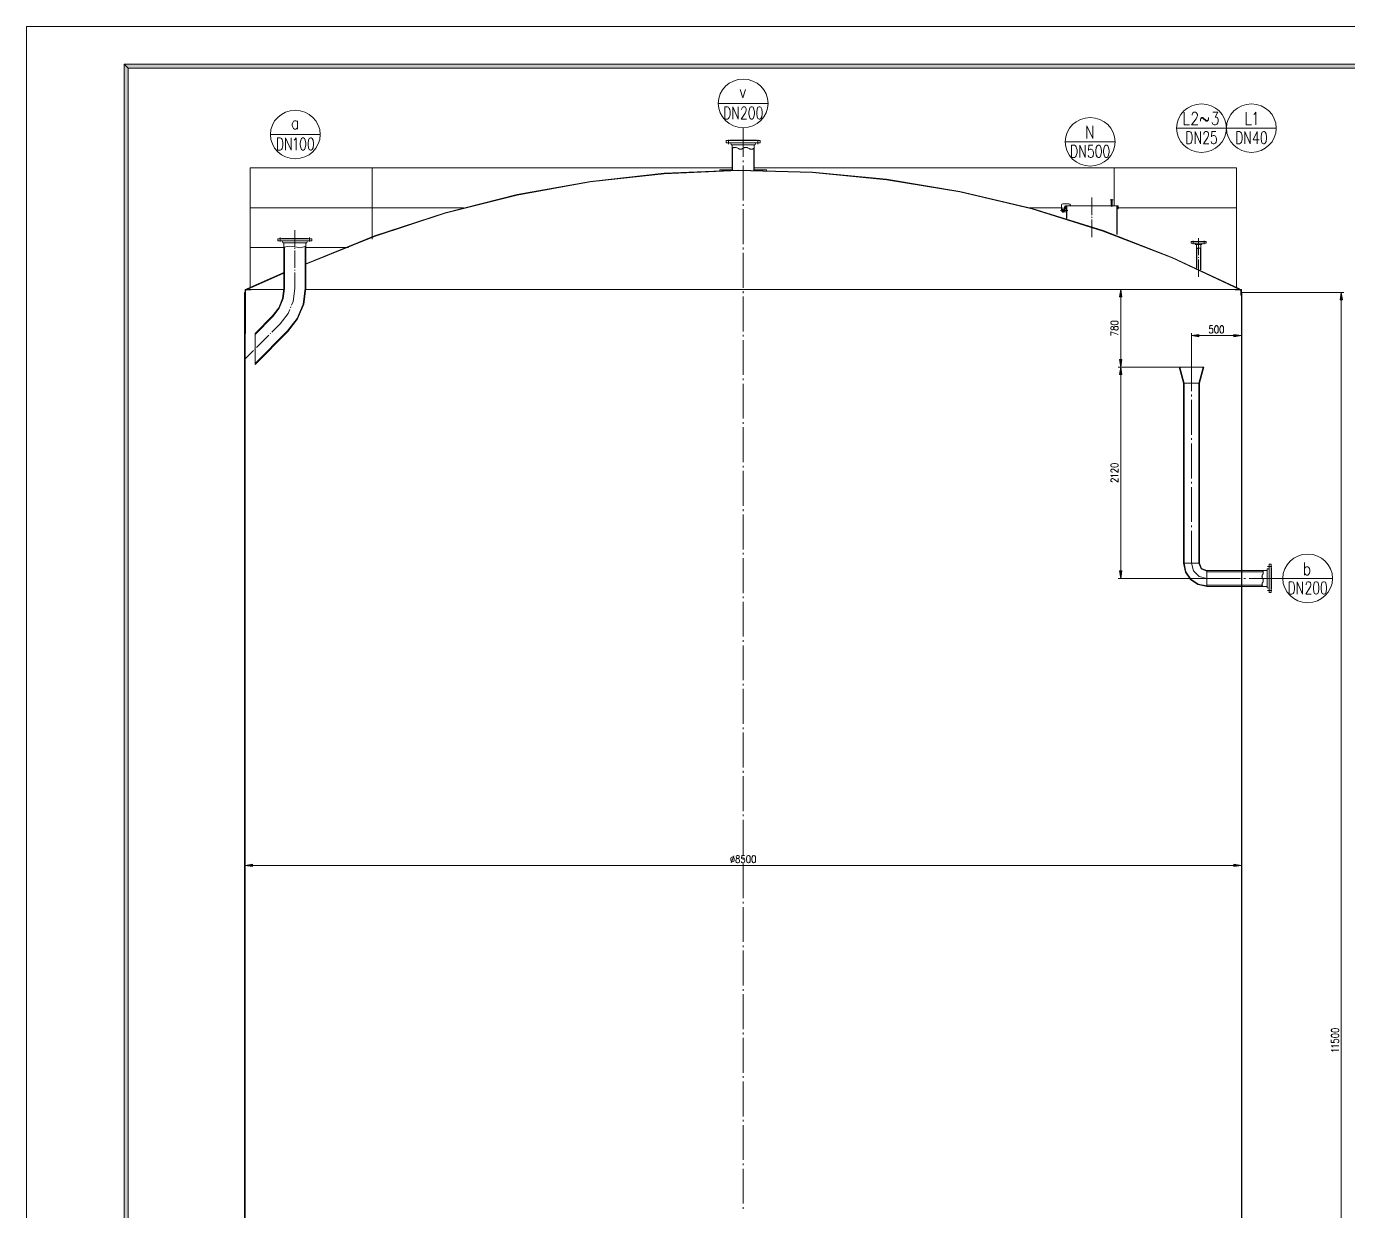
# Model space of a CAD drawing. Header units: millimetres. Extents: x 0 to 829, y 0 to 586.
# Drawn here: x 0 to 326.8, y 292.8 to 585.6 of the extents above; entities that cross this region are included whole.
import ezdxf

# ---------------------------------------------------------------- set-up
doc = ezdxf.new("R2010")
doc.units = ezdxf.units.MM

msp = doc.modelspace()

# ---------------------------------------------------------------- hatches: boundary and pattern name
h = msp.add_hatch(color=0)
h.dxf.hatch_style = 2
h.paths.add_polyline_path([(819.788528, 576.266028), (818.80075, 575.281778), (25.142472, 575.281778), (24.154694, 576.266028)])
h = msp.add_hatch(color=0)
h.dxf.hatch_style = 2
h.paths.add_polyline_path([(24.154694, 576.266028), (25.142472, 575.281778), (25.142472, 10.3505), (24.154694, 9.36625)])
h = msp.add_hatch(color=0)
h.dxf.hatch_style = 2
h.paths.add_polyline_path([(289.993917, 532.466197), (289.980864, 532.47925), (289.993917, 532.492303), (290.006969, 532.47925)])
h = msp.add_hatch(color=0)
h.dxf.hatch_style = 2
h.paths.add_polyline_path([(55.640111, 520.602281), (55.627058, 520.615333), (55.640111, 520.628386), (55.653164, 520.615333)])
h = msp.add_hatch(color=0)
h.dxf.hatch_style = 2
h.paths.add_polyline_path([(270.41475, 518.766778), (270.721667, 520.615333), (271.032111, 518.766778)])
h = msp.add_hatch(color=0)
h.dxf.hatch_style = 2
h.paths.add_polyline_path([(299.010917, 520.602281), (298.997864, 520.615333), (299.010917, 520.628386), (299.023969, 520.615333)])
h = msp.add_hatch(color=0)
h.dxf.hatch_style = 2
h.paths.add_polyline_path([(324.982417, 518.029472), (325.292861, 519.878028), (325.599778, 518.029472)])
h = msp.add_hatch(color=0)
h.dxf.hatch_style = 2
h.paths.add_polyline_path([(54.084361, 519.050058), (54.071308, 519.063111), (54.084361, 519.076164), (54.097414, 519.063111)])
h = msp.add_hatch(color=0)
h.dxf.hatch_style = 2
h.paths.add_polyline_path([(300.563139, 519.050058), (300.550086, 519.063111), (300.563139, 519.076164), (300.576192, 519.063111)])
h = msp.add_hatch(color=0)
h.dxf.hatch_style = 2
h.paths.add_polyline_path([(290.089167, 509.485194), (288.240611, 509.178278), (290.089167, 508.871361)])
h = msp.add_hatch(color=0)
h.dxf.hatch_style = 2
h.paths.add_polyline_path([(298.714583, 509.485194), (300.563139, 509.178278), (298.714583, 508.871361)])
h = msp.add_hatch(color=0)
h.dxf.hatch_style = 2
h.paths.add_polyline_path([(270.41475, 503.241028), (270.721667, 501.392472), (271.032111, 503.241028)])
h = msp.add_hatch(color=0)
h.dxf.hatch_style = 2
h.paths.add_polyline_path([(270.41475, 499.543917), (270.721667, 501.392472), (271.032111, 499.543917)])
h = msp.add_hatch(color=0)
h.dxf.hatch_style = 2
h.paths.add_polyline_path([(270.41475, 450.987583), (270.721667, 449.139028), (271.032111, 450.987583)])
h = msp.add_hatch(color=0)
h.dxf.hatch_style = 2
h.paths.add_polyline_path([(308.00675, 449.125975), (307.993697, 449.139028), (308.00675, 449.152081), (308.019803, 449.139028)])
h = msp.add_hatch(color=0)
h.dxf.hatch_style = 2
h.paths.add_polyline_path([(55.932917, 378.505861), (54.084361, 378.198944), (55.932917, 377.8885)])
h = msp.add_hatch(color=0)
h.dxf.hatch_style = 2
h.paths.add_polyline_path([(298.714583, 378.505861), (300.563139, 378.198944), (298.714583, 377.8885)])

# ---------------------------------------------------------------- linework, layer by layer
at = {"color": 0, "lineweight": 0}
for points in [[(0, 0), (0, 585.632278), (829.154778, 585.632278), (829.154778, 0)], [(819.788528, 576.266028), (818.80075, 575.281778), (25.142472, 575.281778), (24.154694, 576.266028)], [(24.154694, 576.266028), (25.142472, 575.281778), (25.142472, 10.3505), (24.154694, 9.36625)], [(172.748222, 562.712306), (172.748222, 565.792056), (173.4185, 565.792056), (173.70425, 565.647417), (173.89475, 565.351083), (173.99, 565.058278), (174.08525, 564.617306), (174.08525, 563.883528), (173.99, 563.446083), (173.89475, 563.153278), (173.70425, 562.856944), (173.4185, 562.712306)], [(179.331056, 565.792056), (179.045306, 565.647417), (178.851278, 565.206444), (178.756028, 564.472667), (178.756028, 564.031694), (178.851278, 563.297917), (179.045306, 562.856944), (179.331056, 562.712306), (179.521556, 562.712306), (179.807306, 562.856944), (179.997806, 563.297917), (180.093056, 564.031694), (180.093056, 564.472667), (179.997806, 565.206444), (179.807306, 565.647417), (179.521556, 565.792056)], [(181.236056, 565.792056), (180.950306, 565.647417), (180.759806, 565.206444), (180.664556, 564.472667), (180.664556, 564.031694), (180.759806, 563.297917), (180.950306, 562.856944), (181.236056, 562.712306), (181.426556, 562.712306), (181.712306, 562.856944), (181.906333, 563.297917), (182.001583, 564.031694), (182.001583, 564.472667), (181.906333, 565.206444), (181.712306, 565.647417), (181.426556, 565.792056)], [(287.101139, 556.591611), (287.101139, 559.671361), (287.771417, 559.671361), (288.057167, 559.526722), (288.247667, 559.233917), (288.342917, 558.937583), (288.438167, 558.500139), (288.438167, 557.766361), (288.342917, 557.325389), (288.247667, 557.032583), (288.057167, 556.739778), (287.771417, 556.591611)], [(299.427194, 556.591611), (299.427194, 559.671361), (300.093944, 559.671361), (300.379694, 559.526722), (300.570194, 559.233917), (300.665444, 558.937583), (300.760694, 558.500139), (300.760694, 557.766361), (300.665444, 557.325389), (300.570194, 557.032583), (300.379694, 556.739778), (300.093944, 556.591611)], [(306.0065, 559.671361), (305.72075, 559.526722), (305.53025, 559.08575), (305.435, 558.351972), (305.435, 557.911), (305.53025, 557.177222), (305.72075, 556.739778), (306.0065, 556.591611), (306.197, 556.591611), (306.48275, 556.739778), (306.67325, 557.177222), (306.7685, 557.911), (306.7685, 558.351972), (306.67325, 559.08575), (306.48275, 559.526722), (306.197, 559.671361)], [(62.131222, 555.014694), (62.131222, 558.097972), (62.797972, 558.097972), (63.08725, 557.949806), (63.27775, 557.657), (63.373, 557.364194), (63.46825, 556.923222), (63.46825, 556.189444), (63.373, 555.748472), (63.27775, 555.455667), (63.08725, 555.162861), (62.797972, 555.014694)], [(68.329528, 558.097972), (68.043778, 557.949806), (67.853278, 557.508833), (67.758028, 556.775056), (67.758028, 556.337611), (67.853278, 555.603833), (68.043778, 555.162861), (68.329528, 555.014694), (68.520028, 555.014694), (68.805778, 555.162861), (68.999806, 555.603833), (69.095056, 556.337611), (69.095056, 556.775056), (68.999806, 557.508833), (68.805778, 557.949806), (68.520028, 558.097972)], [(70.238056, 558.097972), (69.952306, 557.949806), (69.761806, 557.508833), (69.666556, 556.775056), (69.666556, 556.337611), (69.761806, 555.603833), (69.952306, 555.162861), (70.238056, 555.014694), (70.428556, 555.014694), (70.714306, 555.162861), (70.904806, 555.603833), (71.000056, 556.337611), (71.000056, 556.775056), (70.904806, 557.508833), (70.714306, 557.949806), (70.428556, 558.097972)], [(258.586111, 553.208472), (258.586111, 556.29175), (259.252861, 556.29175), (259.538611, 556.143583), (259.729111, 555.850778), (259.824361, 555.557972), (259.919611, 555.117), (259.919611, 554.383222), (259.824361, 553.94225), (259.729111, 553.649444), (259.538611, 553.356639), (259.252861, 553.208472)], [(265.165417, 556.29175), (264.879667, 556.143583), (264.689167, 555.702611), (264.593917, 554.968833), (264.593917, 554.531389), (264.689167, 553.797611), (264.879667, 553.356639), (265.165417, 553.208472), (265.355917, 553.208472), (265.641667, 553.356639), (265.832167, 553.797611), (265.927417, 554.531389), (265.927417, 554.968833), (265.832167, 555.702611), (265.641667, 556.143583), (265.355917, 556.29175)], [(267.073944, 556.29175), (266.788194, 556.143583), (266.597694, 555.702611), (266.502444, 554.968833), (266.502444, 554.531389), (266.597694, 553.797611), (266.788194, 553.356639), (267.073944, 553.208472), (267.264444, 553.208472), (267.550194, 553.356639), (267.740694, 553.797611), (267.835944, 554.531389), (267.835944, 554.968833), (267.740694, 555.702611), (267.550194, 556.143583), (267.264444, 556.29175)], [(256.282472, 540.127472), (256.324806, 540.229778), (256.430639, 540.275639), (256.532944, 540.229778), (256.578806, 540.127472), (256.532944, 540.021639), (256.430639, 539.979306), (256.324806, 540.021639)], [(270.41475, 518.766778), (270.721667, 520.615333), (271.032111, 518.766778)], [(324.982417, 518.029472), (325.292861, 519.878028), (325.599778, 518.029472)], [(268.259278, 512.258028), (268.347472, 512.060472), (268.608528, 511.929944), (269.0495, 511.862917), (269.314083, 511.862917), (269.755056, 511.929944), (270.019639, 512.060472), (270.107833, 512.258028), (270.107833, 512.392083), (270.019639, 512.589639), (269.755056, 512.720167), (269.314083, 512.787194), (269.0495, 512.787194), (268.608528, 512.720167), (268.347472, 512.589639), (268.259278, 512.392083)], [(268.259278, 510.871611), (268.347472, 510.674056), (268.520333, 510.607028), (268.696722, 510.607028), (268.873111, 510.674056), (268.961306, 510.804583), (269.0495, 511.069167), (269.137694, 511.266722), (269.314083, 511.400778), (269.490472, 511.467806), (269.755056, 511.467806), (269.931444, 511.400778), (270.019639, 511.33375), (270.107833, 511.136194), (270.107833, 510.871611), (270.019639, 510.674056), (269.931444, 510.607028), (269.755056, 510.543528), (269.490472, 510.543528), (269.314083, 510.607028), (269.137694, 510.741083), (269.0495, 510.938639), (268.961306, 511.203222), (268.873111, 511.33375), (268.696722, 511.400778), (268.520333, 511.400778), (268.347472, 511.33375), (268.259278, 511.136194)], [(294.336611, 511.644194), (294.139056, 511.556), (294.005, 511.291417), (293.9415, 510.850444), (293.9415, 510.585861), (294.005, 510.148417), (294.139056, 509.883833), (294.336611, 509.795639), (294.467139, 509.795639), (294.664694, 509.883833), (294.79875, 510.148417), (294.865778, 510.585861), (294.865778, 510.850444), (294.79875, 511.291417), (294.664694, 511.556), (294.467139, 511.644194)], [(295.656, 511.644194), (295.458444, 511.556), (295.327917, 511.291417), (295.260889, 510.850444), (295.260889, 510.585861), (295.327917, 510.148417), (295.458444, 509.883833), (295.656, 509.795639), (295.790056, 509.795639), (295.987611, 509.883833), (296.118139, 510.148417), (296.185167, 510.585861), (296.185167, 510.850444), (296.118139, 511.291417), (295.987611, 511.556), (295.790056, 511.644194)], [(290.089167, 509.485194), (288.240611, 509.178278), (290.089167, 508.871361)], [(298.714583, 509.485194), (300.563139, 509.178278), (298.714583, 508.871361)], [(270.41475, 503.241028), (270.721667, 501.392472), (271.032111, 503.241028)], [(270.41475, 499.543917), (270.721667, 501.392472), (271.032111, 499.543917)], [(268.259278, 477.047278), (268.347472, 476.849722), (268.608528, 476.715667), (269.0495, 476.652167), (269.314083, 476.652167), (269.755056, 476.715667), (270.019639, 476.849722), (270.107833, 477.047278), (270.107833, 477.177806), (270.019639, 477.378889), (269.755056, 477.509417), (269.314083, 477.576444), (269.0495, 477.576444), (268.608528, 477.509417), (268.347472, 477.378889), (268.259278, 477.177806)], [(270.41475, 450.987583), (270.721667, 449.139028), (271.032111, 450.987583)], [(312.398833, 445.247889), (312.398833, 448.331167), (313.069111, 448.331167), (313.354861, 448.183), (313.545361, 447.890194), (313.640611, 447.597389), (313.735861, 447.156417), (313.735861, 446.422639), (313.640611, 445.981667), (313.545361, 445.688861), (313.354861, 445.396056), (313.069111, 445.247889)], [(318.981667, 448.331167), (318.692389, 448.183), (318.501889, 447.742028), (318.406639, 447.00825), (318.406639, 446.570806), (318.501889, 445.837028), (318.692389, 445.396056), (318.981667, 445.247889), (319.172167, 445.247889), (319.457917, 445.396056), (319.648417, 445.837028), (319.743667, 446.570806), (319.743667, 447.00825), (319.648417, 447.742028), (319.457917, 448.183), (319.172167, 448.331167)], [(320.886667, 448.331167), (320.600917, 448.183), (320.410417, 447.742028), (320.315167, 447.00825), (320.315167, 446.570806), (320.410417, 445.837028), (320.600917, 445.396056), (320.886667, 445.247889), (321.077167, 445.247889), (321.362917, 445.396056), (321.553417, 445.837028), (321.648667, 446.570806), (321.648667, 447.00825), (321.553417, 447.742028), (321.362917, 448.183), (321.077167, 448.331167)], [(175.838556, 380.661333), (175.641, 380.573139), (175.573972, 380.39675), (175.573972, 380.223889), (175.641, 380.0475), (175.775056, 379.959306), (176.036111, 379.871111), (176.237194, 379.782917), (176.367722, 379.606528), (176.43475, 379.430139), (176.43475, 379.165556), (176.367722, 378.989167), (176.300694, 378.900972), (176.103139, 378.812778), (175.838556, 378.812778), (175.641, 378.900972), (175.573972, 378.989167), (175.510472, 379.165556), (175.510472, 379.430139), (175.573972, 379.606528), (175.708028, 379.782917), (175.905583, 379.871111), (176.170167, 379.959306), (176.300694, 380.0475), (176.367722, 380.223889), (176.367722, 380.39675), (176.300694, 380.573139), (176.103139, 380.661333)], [(178.547889, 380.661333), (178.346806, 380.573139), (178.216278, 380.308556), (178.14925, 379.871111), (178.14925, 379.606528), (178.216278, 379.165556), (178.346806, 378.900972), (178.547889, 378.812778), (178.678417, 378.812778), (178.875972, 378.900972), (179.010028, 379.165556), (179.073528, 379.606528), (179.073528, 379.871111), (179.010028, 380.308556), (178.875972, 380.573139), (178.678417, 380.661333)], [(179.867278, 380.661333), (179.669722, 380.573139), (179.535667, 380.308556), (179.472167, 379.871111), (179.472167, 379.606528), (179.535667, 379.165556), (179.669722, 378.900972), (179.867278, 378.812778), (179.997806, 378.812778), (180.195361, 378.900972), (180.329417, 379.165556), (180.396444, 379.606528), (180.396444, 379.871111), (180.329417, 380.308556), (180.195361, 380.573139), (179.997806, 380.661333)], [(55.932917, 378.505861), (54.084361, 378.198944), (55.932917, 377.8885)], [(298.714583, 378.505861), (300.563139, 378.198944), (298.714583, 377.8885)], [(322.826944, 337.329639), (322.915139, 337.132083), (323.179722, 336.998028), (323.620694, 336.934528), (323.88175, 336.934528), (324.322722, 336.998028), (324.587306, 337.132083), (324.6755, 337.329639), (324.6755, 337.460167), (324.587306, 337.657722), (324.322722, 337.791778), (323.88175, 337.858806), (323.620694, 337.858806), (323.179722, 337.791778), (322.915139, 337.657722), (322.826944, 337.460167)], [(322.826944, 336.01025), (322.915139, 335.809167), (323.179722, 335.678639), (323.620694, 335.611611), (323.88175, 335.611611), (324.322722, 335.678639), (324.587306, 335.809167), (324.6755, 336.01025), (324.6755, 336.140778), (324.587306, 336.338333), (324.322722, 336.472389), (323.88175, 336.535889), (323.620694, 336.535889), (323.179722, 336.472389), (322.915139, 336.338333), (322.826944, 336.140778)]]:
    msp.add_lwpolyline(points, close=True, dxfattribs=at)
for points in [[(176.572333, 570.014806), (177.235556, 567.958111), (177.89525, 570.014806)], [(183.486778, 566.599917), (171.16425, 566.599917)], [(174.752, 562.712306), (174.752, 565.792056), (176.089028, 562.712306), (176.089028, 565.792056)], [(176.946278, 565.058278), (176.946278, 565.206444), (177.041528, 565.49925), (177.136778, 565.647417), (177.327278, 565.792056), (177.708278, 565.792056), (177.898778, 565.647417), (177.994028, 565.49925), (178.089278, 565.206444), (178.089278, 564.913639), (177.994028, 564.617306), (177.803528, 564.179861), (176.851028, 562.712306), (178.184528, 562.712306)], [(67.084222, 561.876222), (66.8655, 562.172556), (66.646778, 562.317194), (66.315167, 562.317194), (66.096444, 562.172556), (65.874194, 561.876222), (65.764833, 561.438778), (65.764833, 561.142444), (65.874194, 560.705), (66.096444, 560.412194), (66.315167, 560.264028), (66.646778, 560.264028), (66.8655, 560.412194), (67.084222, 560.705)], [(67.084222, 562.317194), (67.084222, 560.264028)], [(286.395583, 564.405639), (286.395583, 561.325889), (287.7185, 561.325889)], [(288.378194, 563.671861), (288.378194, 563.820028), (288.487556, 564.112833), (288.596917, 564.261), (288.815639, 564.405639), (289.256611, 564.405639), (289.478861, 564.261), (289.588222, 564.112833), (289.697583, 563.820028), (289.697583, 563.527222), (289.588222, 563.234417), (289.365972, 562.793444), (288.268833, 561.325889), (289.806944, 561.325889)], [(290.466639, 562.207833), (290.466639, 562.500639), (290.579528, 562.938083), (290.79825, 563.08625), (291.016972, 563.08625), (291.239222, 562.938083), (291.676667, 562.500639), (291.898917, 562.352472), (292.117639, 562.352472), (292.339889, 562.500639), (292.44925, 562.793444)], [(290.466639, 562.500639), (290.579528, 562.793444), (290.79825, 562.938083), (291.016972, 562.938083), (291.239222, 562.793444), (291.676667, 562.352472), (291.898917, 562.207833), (292.117639, 562.207833), (292.339889, 562.352472), (292.44925, 562.793444), (292.44925, 563.08625)], [(293.549917, 564.405639), (294.759944, 564.405639), (294.10025, 563.234417), (294.428333, 563.234417), (294.650583, 563.08625), (294.759944, 562.938083), (294.869306, 562.500639), (294.869306, 562.207833), (294.759944, 561.766861), (294.537694, 561.474056), (294.209611, 561.325889), (293.878, 561.325889), (293.549917, 561.474056), (293.440556, 561.618694), (293.327667, 561.9115)], [(301.744944, 564.405639), (301.744944, 561.325889), (303.067861, 561.325889)], [(303.618194, 563.820028), (303.836917, 563.968194), (304.168528, 564.405639), (304.168528, 561.325889)], [(177.32375, 560.440417), (177.32375, 553.363694)], [(262.300861, 557.94275), (262.300861, 561.026028), (263.838972, 557.94275), (263.838972, 561.026028)], [(296.887194, 560.479222), (284.561139, 560.479222)], [(289.104917, 556.591611), (289.104917, 559.671361), (290.441944, 556.591611), (290.441944, 559.671361)], [(291.299194, 558.937583), (291.299194, 559.08575), (291.394444, 559.378556), (291.489694, 559.526722), (291.680194, 559.671361), (292.061194, 559.671361), (292.251694, 559.526722), (292.346944, 559.378556), (292.442194, 559.08575), (292.442194, 558.792944), (292.346944, 558.500139), (292.156444, 558.059167), (291.203944, 556.591611), (292.537444, 556.591611)], [(294.255472, 559.671361), (293.299444, 559.671361), (293.204194, 558.351972), (293.299444, 558.500139), (293.588722, 558.644778), (293.874472, 558.644778), (294.160222, 558.500139), (294.350722, 558.203806), (294.445972, 557.766361), (294.445972, 557.473556), (294.350722, 557.032583), (294.160222, 556.739778), (293.874472, 556.591611), (293.588722, 556.591611), (293.299444, 556.739778), (293.204194, 556.884417), (293.108944, 557.177222)], [(309.209722, 560.479222), (296.887194, 560.479222)], [(301.427444, 556.591611), (301.427444, 559.671361), (302.764472, 556.591611), (302.764472, 559.671361)], [(304.478972, 559.671361), (303.526472, 557.618194), (304.95875, 557.618194)], [(304.478972, 559.671361), (304.478972, 556.591611)], [(72.679278, 558.905833), (60.353222, 558.905833)], [(64.135, 555.014694), (64.135, 558.097972), (65.4685, 555.014694), (65.4685, 558.097972)], [(66.234028, 557.508833), (66.424528, 557.657), (66.710278, 558.097972), (66.710278, 555.014694)], [(173.125694, 557.420639), (181.504167, 557.420639)], [(173.125694, 557.420639), (173.125694, 556.877361)], [(181.504167, 556.877361), (173.125694, 556.877361)], [(173.679556, 556.506944), (173.679556, 557.5935)], [(180.594, 557.470028), (174.035861, 557.470028)], [(174.035861, 557.420639), (174.035861, 557.470028)], [(174.282806, 556.877361), (174.335722, 556.383472)], [(180.294139, 556.383472), (174.335722, 556.383472)], [(174.614417, 550.06875), (174.614417, 556.383472)], [(174.614417, 555.508583), (174.78375, 555.589722), (174.868417, 555.628528), (174.953083, 555.663806), (175.03775, 555.692028), (175.122417, 555.713194), (175.207083, 555.727306), (175.249417, 555.730833), (175.29175, 555.734361), (175.334083, 555.730833), (175.376417, 555.727306), (175.457556, 555.713194), (175.542222, 555.692028), (175.626889, 555.663806), (175.711556, 555.628528), (175.796222, 555.589722), (175.965556, 555.508583), (176.134889, 555.427444), (176.219556, 555.388639), (176.304222, 555.353361), (176.385361, 555.325139), (176.470028, 555.303972), (176.554694, 555.289861), (176.597028, 555.286333), (176.639361, 555.282806), (176.681694, 555.286333), (176.724028, 555.289861), (176.808694, 555.303972), (176.893361, 555.325139), (176.978028, 555.353361), (177.062694, 555.388639), (177.147361, 555.427444), (177.313167, 555.508583), (177.4825, 555.589722), (177.567167, 555.628528), (177.651833, 555.663806), (177.7365, 555.692028), (177.821167, 555.713194), (177.905833, 555.727306), (177.948167, 555.730833), (177.9905, 555.734361), (178.032833, 555.730833), (178.075167, 555.727306), (178.159833, 555.713194), (178.240972, 555.692028), (178.325639, 555.663806), (178.410306, 555.628528), (178.494972, 555.589722), (178.664306, 555.508583), (178.833639, 555.427444), (178.918306, 555.388639), (179.002972, 555.353361), (179.087639, 555.325139), (179.168778, 555.303972), (179.253444, 555.289861), (179.295778, 555.286333), (179.338111, 555.282806), (179.380444, 555.286333), (179.422778, 555.289861), (179.507444, 555.303972), (179.592111, 555.325139), (179.676778, 555.353361), (179.761444, 555.388639), (179.846111, 555.427444), (180.015444, 555.508583)], [(180.015444, 550.06875), (180.015444, 556.383472)], [(180.347056, 556.877361), (180.294139, 556.383472)], [(180.594, 557.420639), (180.594, 557.470028)], [(180.950306, 556.506944), (180.950306, 557.5935)], [(181.504167, 556.877361), (181.504167, 557.420639)], [(269.321139, 557.099611), (256.998611, 557.099611)], [(260.589889, 553.208472), (260.589889, 556.29175), (261.923389, 553.208472), (261.923389, 556.29175)], [(263.831917, 556.29175), (262.875889, 556.29175), (262.780639, 554.968833), (262.875889, 555.117), (263.161639, 555.265167), (263.450917, 555.265167), (263.736667, 555.117), (263.927167, 554.824194), (264.022417, 554.383222), (264.022417, 554.090417), (263.927167, 553.649444), (263.736667, 553.356639), (263.450917, 553.208472), (263.161639, 553.208472), (262.875889, 553.356639), (262.780639, 553.504806), (262.685389, 553.797611)], [(174.6885, 550.06875), (174.6885, 555.543861)], [(177.32375, 552.502917), (177.32375, 552.069)], [(179.941361, 550.06875), (179.941361, 555.473306)], [(55.319083, 550.664944), (174.6885, 550.664944)], [(55.319083, 550.664944), (55.319083, 521.088056)], [(300.122167, 520.728222), (283.481639, 528.524611), (266.347222, 535.163889), (248.800056, 540.610778), (230.921278, 544.847639), (212.792028, 547.84625), (194.5005, 549.599556), (176.131361, 550.093444), (157.772806, 549.331444), (139.5095, 547.310028), (121.426111, 544.046833), (103.610833, 539.552444), (86.144806, 533.8445), (69.109167, 526.958278)], [(300.072778, 520.615333), (283.435778, 528.411722), (266.304889, 535.047472), (248.76125, 540.494361), (230.882472, 544.727694), (212.760278, 547.726306), (194.472278, 549.476083), (176.106667, 549.969972), (157.751639, 549.204444), (139.491861, 547.186556), (121.412, 543.919833), (103.60025, 539.421917), (86.13775, 533.713972), (69.109167, 526.824222)], [(85.5345, 550.664944), (85.5345, 533.001361)], [(174.614417, 550.213389), (171.562889, 550.188694)], [(171.562889, 550.188694), (171.562889, 550.040528)], [(177.32375, 551.208222), (177.32375, 542.582806)], [(179.941361, 550.664944), (299.331944, 550.664944)], [(183.063444, 550.188694), (180.015444, 550.213389)], [(183.063444, 550.188694), (183.063444, 550.040528)], [(269.116528, 550.664944), (269.116528, 541.298694)], [(299.331944, 550.664944), (299.331944, 521.088056)], [(263.577917, 543.334222), (263.577917, 538.949194)], [(268.876639, 542.776833), (268.135806, 542.776833)], [(268.629694, 542.776833), (268.38275, 542.776833)], [(268.38275, 541.298694), (268.38275, 542.776833)], [(268.506222, 541.02), (268.506222, 542.960278)], [(268.629694, 541.298694), (268.629694, 542.776833)], [(55.319083, 540.804806), (108.098167, 540.804806)], [(177.32375, 541.7185), (177.32375, 541.288111)], [(177.32375, 540.423806), (177.32375, 531.798389)], [(248.087444, 540.804806), (256.060222, 540.804806)], [(255.834444, 540.127472), (257.661833, 540.127472)], [(256.430639, 541.789056), (256.166056, 541.683222), (256.060222, 541.422167)], [(256.060222, 541.422167), (256.060222, 540.127472)], [(256.367139, 540.434389), (256.148417, 540.346194), (256.060222, 540.127472)], [(256.060222, 540.127472), (256.148417, 539.90875), (256.367139, 539.820556)], [(256.367139, 540.434389), (257.316111, 540.434389)], [(256.367139, 539.820556), (257.316111, 539.820556)], [(256.430639, 541.789056), (257.908778, 541.789056)], [(256.430639, 540.8295), (256.430639, 539.534806)], [(256.490611, 539.820556), (256.709333, 539.90875), (256.797528, 540.127472)], [(257.044472, 541.298694), (256.871611, 541.224611), (256.797528, 541.05175)], [(256.797528, 541.05175), (256.797528, 540.434389)], [(256.797528, 540.434389), (256.797528, 540.127472)], [(257.044472, 541.298694), (257.044472, 540.557861)], [(257.044472, 541.298694), (270.107833, 541.298694)], [(257.044472, 541.249306), (270.107833, 541.249306)], [(257.044472, 540.557861), (257.316111, 540.557861)], [(257.093861, 541.249306), (257.093861, 540.557861)], [(257.316111, 541.249306), (257.316111, 538.1625)], [(257.414889, 541.249306), (257.414889, 538.134278)], [(258.279194, 541.422167), (258.169833, 541.683222), (257.908778, 541.789056)], [(258.279194, 541.422167), (258.279194, 541.298694)], [(269.737417, 541.249306), (269.737417, 534.214917)], [(269.737417, 540.804806), (299.331944, 540.804806)], [(269.836194, 541.249306), (269.836194, 534.183167)], [(269.836194, 540.557861), (270.107833, 540.557861)], [(270.058444, 541.249306), (270.058444, 540.557861)], [(270.107833, 541.298694), (270.107833, 540.557861)], [(263.577917, 538.518806), (263.577917, 538.303611)], [(263.577917, 537.873222), (263.577917, 533.484667)], [(62.219417, 533.100139), (70.601417, 533.100139)], [(62.219417, 533.100139), (62.219417, 532.581556)], [(62.773278, 533.414111), (62.773278, 532.436917)], [(63.108417, 533.174222), (69.712417, 533.174222)], [(63.108417, 533.174222), (63.108417, 533.100139)], [(66.410417, 535.216806), (66.410417, 531.293917)], [(69.712417, 533.174222), (69.712417, 533.100139)], [(70.044028, 533.414111), (70.044028, 532.436917)], [(70.601417, 533.100139), (70.601417, 532.581556)], [(289.993917, 529.043194), (289.993917, 533.276528)], [(55.319083, 530.948194), (63.711667, 530.948194)], [(62.219417, 532.581556), (70.601417, 532.581556)], [(63.376528, 532.581556), (63.471778, 532.091194)], [(63.471778, 532.091194), (69.345528, 532.091194)], [(63.711667, 532.091194), (63.711667, 520.851694)], [(66.410417, 531.114), (65.052222, 531.33625), (63.711667, 531.025806)], [(63.859833, 531.085778), (63.859833, 520.851694)], [(66.410417, 531.114), (67.782722, 530.852944), (69.109167, 531.290389)], [(66.410417, 530.863528), (66.410417, 530.648333)], [(66.410417, 530.217944), (66.410417, 525.903472)], [(68.961, 531.202194), (68.961, 520.851694)], [(69.109167, 532.091194), (69.109167, 520.851694)], [(69.109167, 530.948194), (79.639583, 530.948194)], [(69.440778, 532.581556), (69.345528, 532.091194)], [(177.32375, 530.934083), (177.32375, 530.503694)], [(177.32375, 529.642917), (177.32375, 521.013972)], [(288.145361, 532.429861), (291.842472, 532.429861)], [(288.145361, 532.429861), (288.145361, 532.038278)], [(291.842472, 532.038278), (288.145361, 532.038278)], [(288.63925, 531.816028), (288.63925, 532.602722)], [(291.027556, 532.47925), (288.960278, 532.47925)], [(288.960278, 532.429861), (288.960278, 532.47925)], [(289.129611, 532.038278), (289.168417, 531.692556)], [(290.819417, 531.692556), (289.168417, 531.692556)], [(289.440056, 525.889361), (289.440056, 531.692556)], [(289.440056, 530.775333), (289.507083, 530.810611), (289.542361, 530.821194), (289.577639, 530.824722), (289.612917, 530.821194), (289.648194, 530.814139), (289.715222, 530.782389), (289.785778, 530.750639), (289.821056, 530.743583), (289.856333, 530.740056), (289.891611, 530.743583), (289.926889, 530.754167), (289.993917, 530.789444), (290.060944, 530.821194), (290.096222, 530.831778), (290.1315, 530.838833), (290.166778, 530.835306), (290.202056, 530.824722), (290.272611, 530.792972), (290.339639, 530.76475), (290.374917, 530.754167), (290.410194, 530.750639), (290.445472, 530.754167), (290.48075, 530.76475), (290.547778, 530.800028)], [(289.514139, 525.861139), (289.514139, 530.810611)], [(290.473694, 525.473083), (290.473694, 530.76475)], [(290.547778, 525.441333), (290.547778, 531.692556)], [(290.858222, 532.038278), (290.819417, 531.692556)], [(291.027556, 532.429861), (291.027556, 532.47925)], [(291.348583, 531.816028), (291.348583, 532.602722)], [(291.842472, 532.038278), (291.842472, 532.429861)], [(289.993917, 528.397611), (289.993917, 528.612806)], [(289.993917, 523.730361), (289.993917, 527.967222)], [(63.711667, 524.749889), (54.528861, 520.728222)], [(63.711667, 524.615833), (54.57825, 520.615333)], [(66.410417, 525.473083), (66.410417, 525.257889)], [(66.410417, 524.823972), (66.410417, 520.904611)], [(53.936194, 519.878028), (53.936194, 370.423722)], [(53.936194, 519.878028), (54.084361, 519.878028)], [(54.084361, 520.615333), (54.084361, 370.423722)], [(54.084361, 520.615333), (63.708139, 520.615333)], [(54.380694, 520.470694), (54.232528, 520.322528)], [(54.232528, 520.322528), (54.232528, 519.211278)], [(54.380694, 520.470694), (55.491944, 520.470694)], [(54.57825, 520.615333), (54.528861, 520.728222)], [(55.491944, 520.470694), (55.640111, 520.615333)], [(60.892972, 514.043083), (62.4205, 516.036278), (63.383583, 518.357556), (63.711667, 520.851694)], [(60.995278, 513.940778), (62.5475, 515.965722), (63.524694, 518.322278), (63.859833, 520.851694)], [(64.604194, 510.331861), (66.967806, 513.411611), (68.453, 516.999361), (68.961, 520.851694)], [(64.710028, 510.226028), (67.094806, 513.337528), (68.597639, 516.960556), (69.109167, 520.851694)], [(65.581389, 516.671278), (65.990611, 517.659056), (66.410417, 520.851694)], [(69.105639, 520.615333), (300.563139, 520.615333)], [(177.32375, 520.153194), (177.32375, 519.719278)], [(276.394333, 520.615333), (270.107833, 520.615333)], [(299.010917, 520.615333), (299.159083, 520.470694)], [(300.266806, 520.470694), (299.159083, 520.470694)], [(300.072778, 520.615333), (300.122167, 520.728222)], [(300.414972, 520.322528), (300.266806, 520.470694)], [(300.414972, 520.322528), (300.414972, 519.211278)], [(300.563139, 520.615333), (300.563139, 366.23625)], [(300.711306, 519.878028), (300.563139, 519.878028)], [(300.711306, 519.878028), (325.906694, 519.878028)], [(300.711306, 519.878028), (300.711306, 376.008194)], [(54.084361, 519.063111), (54.232528, 519.211278)], [(54.232528, 509.703917), (54.232528, 519.211278)], [(177.32375, 518.8585), (177.32375, 510.229556)], [(270.721667, 503.241028), (270.721667, 518.766778)], [(300.414972, 519.211278), (300.563139, 519.063111)], [(325.292861, 518.029472), (325.292861, 152.008417)], [(60.892972, 514.043083), (56.550278, 509.703917)], [(60.995278, 513.940778), (56.550278, 509.495778)], [(62.8015, 512.134556), (64.759417, 514.688667), (65.168639, 515.676444)], [(65.334444, 516.075083), (65.415583, 516.272639)], [(64.604194, 510.331861), (56.550278, 502.277944)], [(64.710028, 510.226028), (56.550278, 502.069806)], [(62.8015, 512.134556), (60.730694, 510.067278)], [(268.259278, 509.220611), (268.259278, 510.144889), (270.107833, 509.485194)], [(293.412333, 511.644194), (292.752639, 511.644194), (292.685611, 510.850444), (292.752639, 510.938639), (292.950194, 511.026833), (293.14775, 511.026833), (293.345306, 510.938639), (293.479361, 510.76225), (293.542861, 510.497667), (293.542861, 510.321278), (293.479361, 510.060222), (293.345306, 509.883833), (293.14775, 509.795639), (292.950194, 509.795639), (292.752639, 509.883833), (292.685611, 509.972028), (292.618583, 510.148417)], [(54.232528, 509.703917), (54.084361, 509.703917)], [(56.550278, 509.703917), (56.550278, 502.069806)], [(59.968694, 509.305278), (56.917167, 506.25375)], [(60.423778, 509.760361), (60.272083, 509.608667)], [(177.32375, 509.368778), (177.32375, 508.938389)], [(177.32375, 508.074083), (177.32375, 499.448667)], [(288.240611, 503.516194), (288.240611, 509.795639)], [(290.089167, 509.178278), (298.714583, 509.178278)], [(300.563139, 503.516194), (300.563139, 509.795639)], [(56.155167, 505.49175), (54.084361, 503.420944)], [(56.613778, 505.950361), (56.458556, 505.795139)], [(288.240611, 495.455222), (288.240611, 503.516194)], [(285.220833, 501.392472), (270.107833, 501.392472)], [(276.394333, 501.392472), (270.107833, 501.392472)], [(285.220833, 501.392472), (291.260389, 501.392472)], [(286.279167, 497.448417), (285.220833, 501.392472)], [(286.434389, 497.448417), (285.372528, 501.392472)], [(290.046833, 497.448417), (291.105167, 501.392472)], [(290.198528, 497.448417), (291.260389, 501.392472)], [(177.32375, 498.584361), (177.32375, 498.153972)], [(177.32375, 497.289667), (177.32375, 488.66425)], [(270.721667, 450.987583), (270.721667, 499.543917)], [(286.279167, 497.448417), (290.198528, 497.448417)], [(286.279167, 497.448417), (286.279167, 452.885528)], [(286.427333, 497.448417), (286.427333, 452.885528)], [(290.050361, 497.448417), (290.050361, 452.885528)], [(290.198528, 497.448417), (290.198528, 452.885528)], [(288.240611, 494.160528), (288.240611, 494.590917)], [(288.240611, 484.670806), (288.240611, 493.296222)], [(177.32375, 487.799944), (177.32375, 487.369556)], [(177.32375, 486.508778), (177.32375, 477.879833)], [(288.240611, 483.376111), (288.240611, 483.810028)], [(288.240611, 473.886389), (288.240611, 482.515333)], [(177.32375, 477.019056), (177.32375, 476.585139)], [(177.32375, 475.724361), (177.32375, 467.098944)], [(268.696722, 475.396278), (268.608528, 475.396278), (268.432139, 475.463306), (268.347472, 475.530333), (268.259278, 475.660861), (268.259278, 475.925444), (268.347472, 476.055972), (268.432139, 476.123), (268.608528, 476.190028), (268.784917, 476.190028), (268.961306, 476.123), (269.225889, 475.992472), (270.107833, 475.32925), (270.107833, 476.253528)], [(268.608528, 474.274444), (268.520333, 474.404972), (268.259278, 474.606056), (270.107833, 474.606056)], [(268.696722, 473.018556), (268.608528, 473.018556), (268.432139, 473.085583), (268.347472, 473.152611), (268.259278, 473.283139), (268.259278, 473.547722), (268.347472, 473.681778), (268.432139, 473.745278), (268.608528, 473.812306), (268.784917, 473.812306), (268.961306, 473.745278), (269.225889, 473.61475), (270.107833, 472.955056), (270.107833, 473.879333)], [(288.240611, 472.595222), (288.240611, 473.025611)], [(288.240611, 463.1055), (288.240611, 471.730917)], [(177.32375, 466.234639), (177.32375, 465.80425)], [(177.32375, 464.939944), (177.32375, 456.314528)], [(288.240611, 461.810806), (288.240611, 462.241194)], [(288.240611, 452.885528), (288.240611, 460.9465)], [(177.32375, 455.450222), (177.32375, 455.019833)], [(177.32375, 454.155528), (177.32375, 445.530111)], [(286.279167, 452.885528), (286.716611, 450.701833), (287.951333, 448.84975), (289.803417, 447.6115), (291.987111, 447.177583)], [(290.198528, 452.885528), (286.279167, 452.885528)], [(286.427333, 452.885528), (286.850667, 450.758278), (288.057167, 448.955583), (289.859861, 447.749083), (291.987111, 447.32575)], [(288.240611, 452.885528), (288.741556, 451.012278), (290.113861, 449.639972), (291.987111, 449.139028)], [(290.050361, 452.885528), (290.618333, 451.51675), (291.987111, 450.948778)], [(290.198528, 452.885528), (290.724167, 451.622583), (291.987111, 451.096944)], [(291.987111, 451.096944), (306.923722, 451.096944)], [(291.987111, 451.096944), (291.987111, 447.177583)], [(305.840694, 451.096944), (305.900667, 450.973472), (305.925361, 450.9135), (305.950056, 450.853528), (305.971222, 450.790028), (305.988861, 450.730056), (305.999444, 450.670083), (306.002972, 450.606583), (305.999444, 450.546611), (305.988861, 450.486639), (305.971222, 450.423139), (305.950056, 450.363167), (305.925361, 450.303194), (305.900667, 450.239694), (305.840694, 450.116222), (305.780722, 449.996278), (305.7525, 449.932778), (305.727806, 449.872806), (305.706639, 449.812833), (305.689, 449.749333), (305.678417, 449.689361), (305.674889, 449.629389), (305.678417, 449.565889), (305.689, 449.505917), (305.706639, 449.445944), (305.727806, 449.382444), (305.7525, 449.322472), (305.780722, 449.258972), (305.840694, 449.139028), (305.900667, 449.015556), (305.925361, 448.955583), (305.950056, 448.892083), (305.971222, 448.832111), (305.988861, 448.772139), (305.999444, 448.708639), (306.002972, 448.648667), (305.999444, 448.588694), (305.988861, 448.525194), (305.971222, 448.465222), (305.950056, 448.401722), (305.925361, 448.34175), (305.900667, 448.281778), (305.840694, 448.158306), (305.780722, 448.034833), (305.7525, 447.974861), (305.727806, 447.914889), (305.706639, 447.851389), (305.689, 447.791417), (305.678417, 447.731444), (305.674889, 447.667944), (305.678417, 447.607972), (305.689, 447.544472), (305.706639, 447.4845), (305.727806, 447.424528), (305.7525, 447.361028), (305.780722, 447.301056), (305.840694, 447.177583)], [(307.417611, 451.541444), (306.923722, 451.488528)], [(306.923722, 446.786), (306.923722, 451.488528)], [(307.047194, 452.095306), (308.130222, 452.095306)], [(307.417611, 445.625361), (307.417611, 452.649167)], [(307.957361, 452.649167), (307.417611, 452.649167)], [(307.957361, 452.649167), (307.957361, 445.625361)], [(307.957361, 451.739), (308.00675, 451.739)], [(308.00675, 446.539056), (308.00675, 451.739)], [(316.222944, 449.982167), (316.222944, 453.065444)], [(316.222944, 451.597889), (316.445194, 451.890694), (316.663917, 452.035333), (316.995528, 452.035333), (317.21425, 451.890694), (317.432972, 451.597889), (317.545861, 451.156917), (317.545861, 450.864111), (317.432972, 450.423139), (317.21425, 450.130333), (316.995528, 449.982167), (316.663917, 449.982167), (316.445194, 450.130333), (316.222944, 450.423139)], [(291.987111, 449.139028), (270.107833, 449.139028)], [(291.987111, 450.800611), (305.967694, 450.800611)], [(291.987111, 449.139028), (300.319722, 449.139028)], [(301.184028, 449.139028), (301.614417, 449.139028)], [(302.478722, 449.139028), (310.811333, 449.139028)], [(323.137389, 449.139028), (310.811333, 449.139028)], [(314.402611, 445.247889), (314.402611, 448.331167), (315.736111, 445.247889), (315.736111, 448.331167)], [(316.596889, 447.597389), (316.596889, 447.742028), (316.692139, 448.034833), (316.787389, 448.183), (316.977889, 448.331167), (317.358889, 448.331167), (317.549389, 448.183), (317.644639, 448.034833), (317.739889, 447.742028), (317.739889, 447.449222), (317.644639, 447.156417), (317.454139, 446.715444), (316.501639, 445.247889), (317.835139, 445.247889)], [(177.32375, 444.669333), (177.32375, 444.235417)], [(291.987111, 447.473917), (305.710167, 447.473917)], [(291.987111, 447.177583), (306.923722, 447.177583)], [(307.417611, 446.736611), (306.923722, 446.786)], [(307.047194, 446.179222), (308.130222, 446.179222)], [(307.417611, 445.625361), (307.957361, 445.625361)], [(307.957361, 446.539056), (308.00675, 446.539056)], [(177.32375, 443.374639), (177.32375, 434.745694)], [(177.32375, 433.884917), (177.32375, 433.454528)], [(177.32375, 432.590222), (177.32375, 423.964806)], [(177.32375, 423.1005), (177.32375, 422.670111)], [(177.32375, 421.805806), (177.32375, 413.180389)], [(177.32375, 412.316083), (177.32375, 411.885694)], [(177.32375, 411.024917), (177.32375, 402.395972)], [(177.32375, 401.535194), (177.32375, 401.101278)], [(177.32375, 400.2405), (177.32375, 391.611556)], [(177.32375, 390.750778), (177.32375, 390.320389)], [(177.32375, 389.456083), (177.32375, 380.830667)], [(174.981306, 380.573139), (174.388639, 378.812778)], [(177.623611, 380.661333), (176.960389, 380.661333), (176.896889, 379.871111), (176.960389, 379.959306), (177.161472, 380.0475), (177.359028, 380.0475), (177.556583, 379.959306), (177.687111, 379.782917), (177.754139, 379.518333), (177.754139, 379.341944), (177.687111, 379.077361), (177.556583, 378.900972), (177.359028, 378.812778), (177.161472, 378.812778), (176.960389, 378.900972), (176.896889, 378.989167), (176.829861, 379.165556)], [(177.32375, 379.966361), (177.32375, 379.535972)], [(300.563139, 379.779389), (300.563139, 150.159861)], [(300.711306, 379.779389), (300.711306, 171.665194)], [(54.084361, 371.774861), (54.084361, 378.812778)], [(55.932917, 378.198944), (298.714583, 378.198944)], [(177.32375, 378.671667), (177.32375, 370.04625)], [(300.563139, 371.774861), (300.563139, 378.812778)], [(53.936194, 373.320028), (53.936194, 150.159861)], [(54.084361, 373.320028), (54.084361, 150.159861)], [(177.32375, 369.185472), (177.32375, 368.751556)], [(177.32375, 367.890778), (177.32375, 359.261833)], [(177.32375, 358.401056), (177.32375, 357.970667)], [(177.32375, 357.106361), (177.32375, 348.480944)], [(177.32375, 347.616639), (177.32375, 347.18625)], [(177.32375, 346.321944), (177.32375, 337.696528)], [(177.32375, 336.832222), (177.32375, 336.401833)], [(177.32375, 335.541056), (177.32375, 326.912111)], [(322.826944, 335.085972), (322.826944, 334.42275), (323.620694, 334.35925), (323.5325, 334.42275), (323.444306, 334.623833), (323.444306, 334.821389), (323.5325, 335.018944), (323.708889, 335.149472), (323.969944, 335.2165), (324.146333, 335.2165), (324.410917, 335.149472), (324.587306, 335.018944), (324.6755, 334.821389), (324.6755, 334.623833), (324.587306, 334.42275), (324.499111, 334.35925), (324.322722, 334.292222)], [(323.179722, 333.237417), (323.091528, 333.367944), (322.826944, 333.5655), (324.6755, 333.5655)], [(323.179722, 332.179083), (323.091528, 332.313139), (322.826944, 332.510694), (324.6755, 332.510694)], [(177.32375, 326.051333), (177.32375, 325.617417)], [(177.32375, 324.756639), (177.32375, 316.127694)], [(177.32375, 315.266917), (177.32375, 314.836528)], [(177.32375, 313.972222), (177.32375, 305.346806)], [(177.32375, 304.4825), (177.32375, 304.052111)], [(177.32375, 303.187806), (177.32375, 294.562389)], [(177.32375, 293.698083), (177.32375, 293.267694)]]:
    msp.add_lwpolyline(points, dxfattribs=at)
for centre, major_axis, ratio in [((177.325514, 566.599917), (6.161264, 0), 0.975093), ((290.724167, 560.480986), (6.163028, 0), 0.974528), ((303.048458, 560.480986), (6.161264, 0), 0.974807), ((66.51625, 558.905833), (6.163028, 0), 0.974814), ((263.159875, 557.099611), (6.161264, 0), 0.975093), ((316.974361, 449.139028), (6.163028, 0), 0.974814), ((174.683208, 379.692958), (0, 0.615597), 0.696275)]:
    msp.add_ellipse(centre, major_axis=major_axis, ratio=ratio, start_param=0, end_param=6.283185, dxfattribs=at)

doc.saveas('drawing.dxf')
